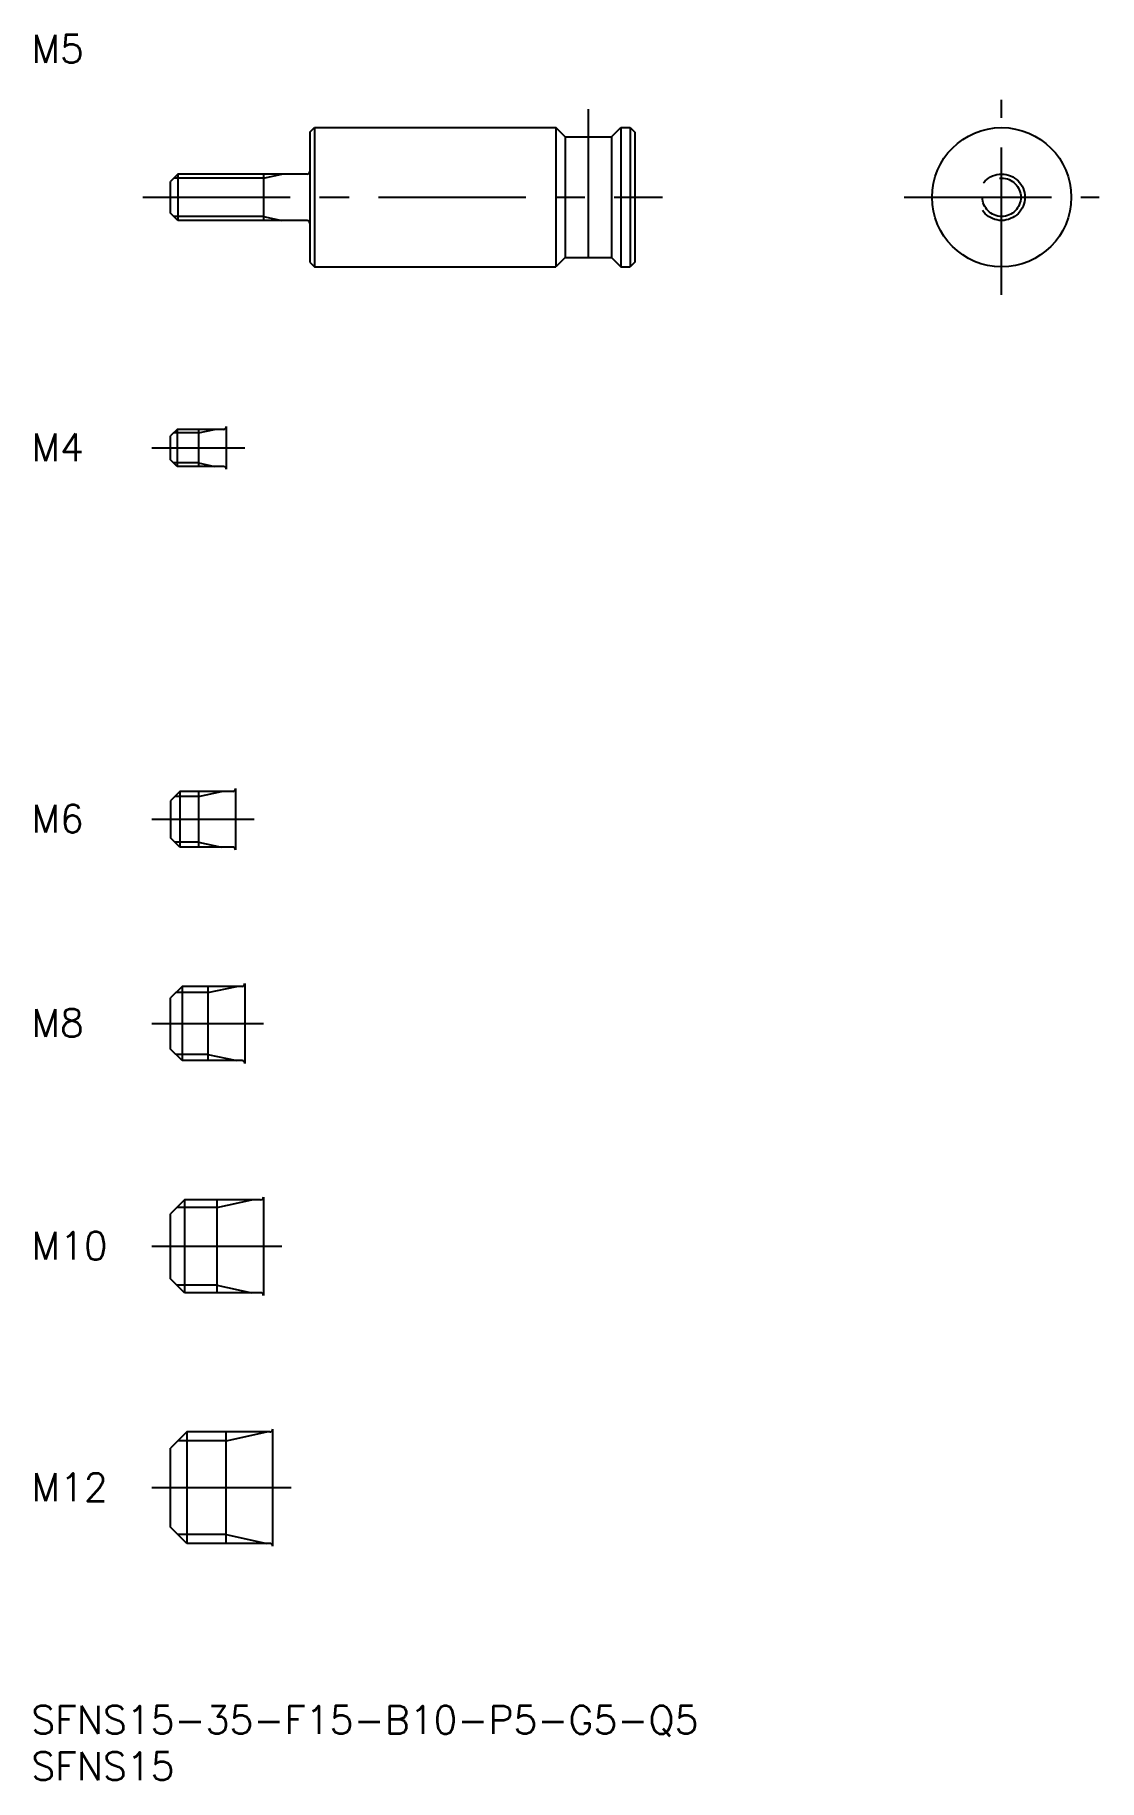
# Model space of a CAD drawing. Extents: x 0 to 115, y -8 to 180.
import ezdxf

# ---------------------------------------------------------------- set-up
doc = ezdxf.new("R2010")
doc.units = 0
doc.header["$LTSCALE"] = 0.5
doc.linetypes.add('CENTER', pattern=[50.8, 31.75, -6.35, 6.35, -6.35])
doc.linetypes.add('DASHED', pattern=[19.05, 12.7, -6.35])
for name, color, linetype in [('MSM_CENTER', 1, 'CENTER'), ('MSM_CONTINUOUS', 7, 'CONTINUOUS'), ('MSM_DASHED', 4, 'DASHED'), ('MSM_NARROW', 5, 'CONTINUOUS'), ('MSM_PART_NUMBER', 7, 'CONTINUOUS')]:
    doc.layers.add(name, color=color, linetype=linetype)
doc.styles.get("Standard").update_dxf_attribs({"font": 'txt.shx', "height": 1, "bigfont": 'bigfont.shx'})

# ---------------------------------------------------------------- blocks, each defined once
blk = doc.blocks.new('*U14')
at = {"layer": 'MSM_PART_NUMBER'}
blk.add_text('SFNS15-35-F15-B10-P5-G5-Q5', height=3, dxfattribs=at).set_placement((0, -3))
blk = doc.blocks.new('*U15')
at = {"layer": 'MSM_PART_NUMBER'}
blk.add_text('SFNS15', height=3, dxfattribs=at).set_placement((0, -8))
blk = doc.blocks.new('*U16')
at = {"layer": 'MSM_PART_NUMBER'}
blk.add_text('M12', height=3, dxfattribs=at).set_placement((0, 22.06))
blk = doc.blocks.new('*U17')
at = {"layer": 'MSM_PART_NUMBER'}
blk.add_text('M10', height=3, dxfattribs=at).set_placement((0, 48.06))
blk = doc.blocks.new('*U18')
at = {"layer": 'MSM_PART_NUMBER'}
blk.add_text('M8', height=3, dxfattribs=at).set_placement((0, 72.06))
blk = doc.blocks.new('*U19')
at = {"layer": 'MSM_PART_NUMBER'}
blk.add_text('M6', height=3, dxfattribs=at).set_placement((0, 94.06))
blk = doc.blocks.new('*U20')
at = {"layer": 'MSM_PART_NUMBER'}
blk.add_text('M5', height=3, dxfattribs=at).set_placement((0, 176.99))
blk = doc.blocks.new('*U21')
at = {"layer": 'MSM_PART_NUMBER'}
blk.add_text('M4', height=3, dxfattribs=at).set_placement((0, 134.06))

msp = doc.modelspace()

# ---------------------------------------------------------------- linework, layer by layer
at = {"layer": 'MSM_CENTER'}
for p, q in [((104.528319, 152), (104.528319, 173)), ((60, 172), (60, 153)), ((12, 162.5), (68, 162.5)), ((94.028319, 162.5), (115.028319, 162.5)), ((13, 135.5), (23, 135.5)), ((13, 95.5), (24, 95.5)), ((13, 73.5), (25, 73.5)), ((13, 49.5), (27, 49.5)), ((13, 23.5), (28, 23.5))]:
    msp.add_line(p, q, dxfattribs=at)
at = {"layer": 'MSM_CONTINUOUS'}
for p, q in [((30, 169.5), (30.5, 170)), ((30, 169.5), (30, 155.5)), ((30.499999, 170), (30.499999, 155)), ((30.5, 170), (56.5, 170)), ((56.5, 170), (56.5, 155)), ((57.5, 169), (56.5, 170)), ((62.5, 169), (63.5, 170)), ((63.5, 170), (64.5, 170)), ((63.5, 170), (63.5, 155)), ((64.5, 170), (64.5, 155)), ((64.5, 170), (65, 169.5)), ((65, 169.5), (65, 155.5)), ((57.5, 169), (57.5, 156)), ((57.5, 169), (62.5, 169)), ((62.5, 169), (62.5, 156)), ((15.8, 165), (15, 164.2)), ((15, 160.8), (15, 164.2)), ((29.7, 165), (15.8, 165)), ((15.8, 165), (15.8, 160)), ((25, 165), (25, 160)), ((15.8, 160), (15, 160.8)), ((29.7, 160), (15.8, 160)), ((30, 155.5), (30.5, 155)), ((30.5, 155), (56.5, 155)), ((57.5, 156), (56.5, 155)), ((57.5, 156), (62.5, 156)), ((62.5, 156), (63.5, 155)), ((63.5, 155), (64.5, 155)), ((65, 155.5), (64.5, 155)), ((15.7, 137.5), (15, 136.8)), ((20.7, 137.5), (15.7, 137.5)), ((15.7, 137.5), (15.7, 133.5)), ((18, 137.5), (18, 133.5)), ((21, 137.8), (21, 133.2)), ((15, 134.2), (15, 136.8)), ((15.7, 133.5), (15, 134.2)), ((20.7, 133.5), (15.7, 133.5)), ((16, 98.5), (15, 97.5)), ((21.7, 98.5), (16, 98.5)), ((16, 98.5), (16, 92.5)), ((18, 98.5), (18, 92.5)), ((22, 98.8), (22, 92.2)), ((15, 97.5), (15, 93.5)), ((16, 92.5), (15, 93.5)), ((21.7, 92.5), (16, 92.5)), ((16.25, 77.5), (15, 76.25)), ((22.7, 77.5), (16.25, 77.5)), ((16.25, 77.5), (16.25, 69.5)), ((19, 77.5), (19, 69.5)), ((23, 77.8), (23, 69.2)), ((15, 70.75), (15, 76.25)), ((16.25, 69.5), (15, 70.75)), ((22.7, 69.5), (16.25, 69.5)), ((25, 54.8), (25, 44.2)), ((16.5, 54.5), (15, 53)), ((15, 46), (15, 53)), ((24.7, 54.5), (16.5, 54.5)), ((16.5, 54.5), (16.5, 44.5)), ((20, 54.5), (20, 44.5)), ((16.5, 44.5), (15, 46)), ((24.7, 44.5), (16.5, 44.5)), ((16.75, 29.5), (15, 27.75)), ((25.7, 29.5), (16.75, 29.5)), ((16.75, 29.5), (16.75, 17.5)), ((21, 17.5), (21, 29.5)), ((26, 17.2), (26, 29.8)), ((15, 19.25), (15, 27.75)), ((16.75, 17.5), (15, 19.25)), ((25.7, 17.5), (16.75, 17.5))]:
    msp.add_line(p, q, dxfattribs=at)
msp.add_circle((104.528319, 162.5), 7.5, dxfattribs=at)
for centre, start, end in [((29.7, 165.3), 270, 0), ((29.7, 159.7), 0, 90), ((20.7, 137.8), 270, 0), ((20.7, 133.2), 0, 90), ((21.7, 98.8), 270, 0), ((21.7, 92.2), 0, 90), ((22.7, 77.8), 270, 0), ((22.7, 69.2), 0, 90), ((24.7, 54.8), 270, 0), ((24.7, 44.2), 0, 90), ((25.7, 29.8), 270, 0), ((25.7, 17.2), 0, 90)]:
    msp.add_arc(centre, 0.3, start, end, dxfattribs=at)
at = {"layer": 'MSM_DASHED'}
for radius in [2.5, 2.067]:
    msp.add_circle((104.528319, 162.5), radius, dxfattribs=at)
at = {"layer": 'MSM_NARROW'}
for p, q in [((25, 164.567), (15.367, 164.567)), ((25, 164.567), (27, 165)), ((25, 160.433), (15.367, 160.433)), ((25, 160.433), (27, 160)), ((18, 137.121), (19.75, 137.5)), ((18, 137.121), (15.321, 137.121)), ((18, 133.879), (15.321, 133.879)), ((18, 133.879), (19.75, 133.5)), ((18, 97.9585), (15.4585, 97.9585)), ((18, 97.9585), (20.5, 98.5)), ((18, 93.0415), (15.4585, 93.0415)), ((18, 93.0415), (20.5, 92.5)), ((19, 76.8235), (22.125, 77.5)), ((19, 76.8235), (15.5735, 76.8235)), ((19, 70.1765), (15.5735, 70.1765)), ((19, 70.1765), (22.125, 69.5)), ((20, 53.688), (15.688, 53.688)), ((20, 53.688), (23.75, 54.5)), ((20, 45.312), (15.688, 45.312)), ((20, 45.312), (23.75, 44.5)), ((21, 28.553), (15.803, 28.553)), ((21, 28.553), (25.375, 29.5)), ((21, 18.447), (15.803, 18.447)), ((21, 18.447), (25.375, 17.5))]:
    msp.add_line(p, q, dxfattribs=at)

# ---------------------------------------------------------------- block references
at = {"layer": 'MSM_CONTINUOUS'}
for name in ['*U20', '*U21', '*U19', '*U18', '*U17', '*U16', '*U14', '*U15']:
    msp.add_blockref(name, (0, 0), dxfattribs=at)

doc.saveas('drawing.dxf')
